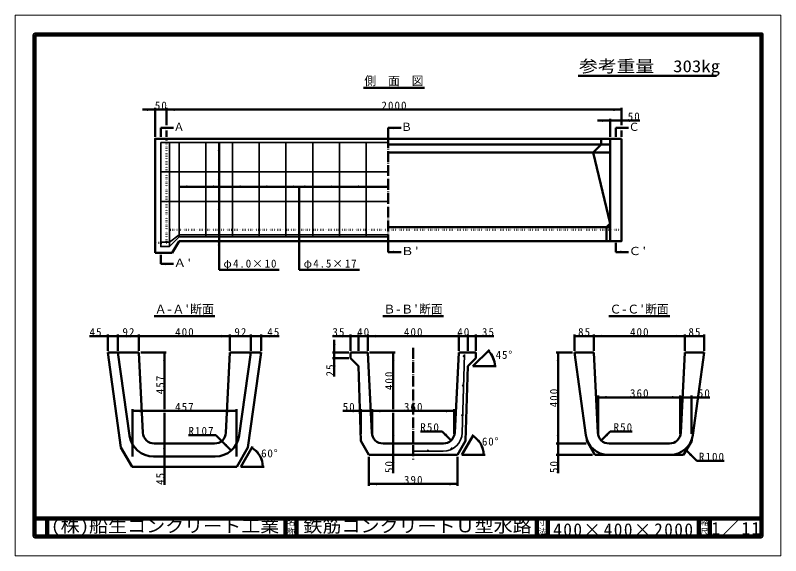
# Model space of a CAD drawing. Units: millimetres, scale not verified. Extents: x -2102 to 2102, y -1485 to 1485.
import ezdxf
from ezdxf.enums import TextEntityAlignment as Align

# ---------------------------------------------------------------- set-up
doc = ezdxf.new("R2010")
doc.units = ezdxf.units.MM
doc.header["$LTSCALE"] = 5
doc.linetypes.add('DOTTED', pattern=[1.75, 0.25, -1.5])
doc.linetypes.add('LONG_DASHED_DOTTED', pattern=[15.25, 12, -1.5, 0.25, -1.5])
doc.layers.add('0-0_V-nasSTD', color=7, linetype='Continuous', lineweight=50)
doc.layers.add('0-1_0', color=7, linetype='Continuous', lineweight=50)
doc.styles.add('ＭＳ ゴシック', font='')
doc.styles.get('ＭＳ ゴシック').set_extended_font_data('MS Gothic')

msp = doc.modelspace()

# ---------------------------------------------------------------- hatches: boundary and pattern name
at = {"layer": '0-0_V-nasSTD'}
msp.add_hatch(color=256, dxfattribs=at).paths.add_polyline_path([(297.786, -896.849, 1), (291.786, -896.849, 1)])

# ---------------------------------------------------------------- linework, layer by layer
at = {"layer": '0-0_V-nasSTD', "lineweight": 100}
for p, q in [((-1997.5, 1380), (-1997.5, -1380)), ((-1927.5, -1280), (-1927.5, -1380)), ((-617.5, -1280), (-617.5, -1380)), ((-557.5, -1280), (-557.5, -1380)), ((762.5, -1280), (762.5, -1380)), ((822.5, -1280), (822.5, -1380)), ((1652.5, -1280), (1652.5, -1380)), ((1652.5, -1280), (1652.5, -1380)), ((1712.5, -1280), (1712.5, -1380)), ((-1997.5, -1380), (1997.5, -1380))]:
    msp.add_line(p, q, dxfattribs=at)
at = {"layer": '0-0_V-nasSTD'}
for p, q in [((-1334.365, 976.387), (-1334.365, 816.387)), ((-1271.865, 976.387), (-1271.865, 881.387)), ((1228.135, 976.387), (1228.135, 881.387)), ((-1271.865, 966.387), (1228.135, 966.387)), ((1165.635, 906.387), (1095.635, 906.387)), ((1165.635, 916.387), (1165.635, 816.387)), ((-1303.115, 816.387), (-1303.115, 866.387)), ((-1233.115, 866.387), (-1303.115, 866.387)), ((-1271.865, 851.387), (-1271.865, 816.387)), ((1196.885, 816.387), (1196.885, 866.387)), ((1266.885, 866.387), (1196.885, 866.387)), ((1228.135, 851.387), (1228.135, 816.387)), ((1115.635, 806.387), (1115.635, 775.137)), ((1165.635, 243.887), (1165.635, 806.387)), ((-982.802, 786.7), (-982.802, 86.7)), ((1165.635, 775.137), (-53.115, 775.137)), ((1071.885, 731.387), (1115.635, 775.137)), ((1165.635, 731.387), (-53.115, 731.387)), ((1071.885, 731.387), (1165.635, 339.908)), ((-53.115, 542.95), (-1203.115, 542.95)), ((-542.177, 542.95), (-542.177, 86.707)), ((1165.635, 320.377), (-53.115, 320.377)), ((-1203.115, 243.887), (-1240.615, 178.887)), ((1196.885, 233.887), (1196.885, 183.887)), ((-1240.615, 178.887), (-1334.365, 178.887)), ((-1303.115, 168.887), (-1303.115, 118.887)), ((1266.885, 183.887), (1196.885, 183.887)), ((-1233.115, 118.887), (-1303.115, 118.887)), ((-982.802, 86.7), (-652.802, 86.7)), ((-542.177, 86.707), (-212.177, 86.707)), ((-1594.633, -278.411), (-1694.633, -278.411)), ((-1594.633, -268.411), (-1594.633, -358.411)), ((-1594.633, -278.411), (-1538.383, -278.411)), ((-1538.383, -268.411), (-1538.383, -358.411)), ((-1538.383, -278.411), (-1423.383, -278.411)), ((-1423.383, -268.411), (-1423.383, -358.411)), ((-1423.383, -278.411), (-923.383, -278.411)), ((-923.383, -268.411), (-923.383, -358.411)), ((-808.383, -268.411), (-808.383, -358.411)), ((-752.133, -268.411), (-752.133, -358.411)), ((-752.133, -278.411), (-652.133, -278.411)), ((-260.133, -278.411), (-360.133, -278.411)), ((-260.133, -268.411), (-260.133, -358.411)), ((-260.133, -278.411), (-216.383, -278.411)), ((-216.383, -268.411), (-216.383, -358.411)), ((-216.383, -278.411), (-166.383, -278.411)), ((-166.383, -268.411), (-166.383, -358.411)), ((-166.383, -278.411), (333.617, -278.411)), ((333.617, -268.411), (333.617, -358.411)), ((383.617, -268.411), (383.617, -358.411)), ((427.367, -268.411), (427.367, -358.411)), ((427.367, -278.411), (527.367, -278.411)), ((969.367, -268.411), (969.367, -358.411)), ((969.367, -278.411), (1075.617, -278.411)), ((1075.617, -268.411), (1075.617, -358.411)), ((1075.617, -278.411), (1575.617, -278.411)), ((1575.617, -268.411), (1575.617, -358.411)), ((1681.867, -278.411), (1575.617, -278.411)), ((1681.867, -268.411), (1681.867, -358.411)), ((-350.133, -368.411), (-350.133, -298.411)), ((-1423.383, -368.411), (-1594.633, -368.411)), ((-1538.383, -368.411), (-1475.035, -824.319)), ((-1423.383, -368.411), (-1401.352, -809.032)), ((-1413.383, -368.411), (-1273.383, -368.411)), ((-1283.383, -368.411), (-1283.383, -679.661)), ((-923.383, -368.411), (-945.414, -809.032)), ((-752.133, -368.411), (-923.383, -368.411)), ((-871.731, -824.319), (-808.383, -368.411)), ((-824.567, -889.709), (-752.133, -368.411)), ((-360.133, -368.411), (-270.133, -368.411)), ((-350.133, -399.661), (-350.133, -368.411)), ((-260.133, -368.411), (-260.133, -399.661)), ((-166.383, -368.411), (-260.133, -368.411)), ((-166.383, -368.411), (-144.352, -809.032)), ((-156.383, -368.411), (-16.383, -368.411)), ((-26.383, -368.411), (-26.383, -679.661)), ((333.617, -368.411), (311.586, -809.032)), ((502.411, -352.901), (411.901, -443.411)), ((869.367, -368.411), (959.367, -368.411)), ((879.367, -368.411), (879.367, -868.411)), ((969.367, -368.411), (1031.864, -822.938)), ((1075.617, -368.411), (969.367, -368.411)), ((1075.617, -368.411), (1097.648, -809.032)), ((1575.617, -368.411), (1553.586, -809.032)), ((1681.867, -368.411), (1575.617, -368.411)), ((1619.369, -822.938), (1681.867, -368.411)), ((-360.133, -399.661), (-270.133, -399.661)), ((-350.133, -399.661), (-350.133, -499.661)), ((383.617, -443.411), (427.367, -399.661)), ((371.528, -854.421), (383.617, -443.411)), ((539.901, -443.411), (411.901, -443.411)), ((1100.617, -604.661), (1100.617, -814.661)), ((1550.617, -614.661), (1100.617, -614.661)), ((1550.617, -604.661), (1550.617, -814.661)), ((1550.617, -614.661), (1613.117, -614.661)), ((1613.117, -604.661), (1613.117, -814.661)), ((1713.117, -614.661), (1613.117, -614.661)), ((-1459.008, -679.661), (-1459.008, -939.661)), ((-1459.008, -689.661), (-887.758, -689.661)), ((-887.758, -679.661), (-887.758, -939.661)), ((-303.883, -689.661), (-203.883, -689.661)), ((-203.883, -679.661), (-203.883, -814.661)), ((-141.383, -689.661), (-203.883, -689.661)), ((-141.383, -679.661), (-141.383, -814.661)), ((-141.383, -689.661), (308.617, -689.661)), ((308.617, -679.661), (308.617, -814.661)), ((-1151.235, -821.932), (-1001.235, -821.932)), ((-916.382, -906.785), (-1001.235, -821.932)), ((122.743, -801.698), (242.743, -801.698)), ((292.24, -851.195), (242.743, -801.698)), ((350.461, -930.911), (414.461, -820.06)), ((1116.993, -851.195), (1166.491, -801.698)), ((1166.491, -801.698), (1286.491, -801.698)), ((-1338.93, -868.411), (-1007.836, -868.411)), ((-204.295, -854.421), (-160.133, -930.911)), ((-81.93, -868.411), (249.164, -868.411)), ((327.367, -930.911), (371.528, -854.421)), ((869.367, -868.411), (1034.367, -868.411)), ((879.367, -868.411), (879.367, -930.911)), ((1037.472, -846.499), (1037.705, -854.421)), ((1037.705, -854.421), (1081.867, -930.911)), ((1160.07, -868.411), (1491.164, -868.411)), ((1569.367, -930.911), (1613.528, -854.421)), ((1613.761, -846.499), (1613.528, -854.421)), ((-885.883, -995.911), (-824.567, -889.709)), ((-862.789, -995.911), (-798.789, -885.06)), ((1577.682, -900.127), (1641.322, -963.767)), ((-1342.558, -939.661), (-1004.209, -939.661)), ((-160.133, -930.911), (327.367, -930.911)), ((-160.133, -940.911), (-160.133, -1100.911)), ((-26.383, -1030.911), (-26.383, -930.911)), ((327.367, -940.911), (327.367, -1100.911)), ((478.461, -930.911), (350.461, -930.911)), ((869.367, -930.911), (1069.367, -930.911)), ((879.367, -930.911), (879.367, -1030.911)), ((1081.867, -930.911), (1569.367, -930.911)), ((1641.322, -963.767), (1791.322, -963.767)), ((-1460.883, -995.911), (-885.883, -995.911)), ((-734.789, -995.911), (-862.789, -995.911)), ((-160.133, -1090.911), (327.367, -1090.911))]:
    msp.add_line(p, q, dxfattribs=at)
at = {"layer": '0-0_V-nasSTD', "linetype": 'DOTTED'}
for p, q in [((-1271.865, 235.137), (-1271.865, 806.387)), ((1228.135, 306.387), (-1271.865, 306.387)), ((-1271.865, 235.137), (-1334.365, 235.137))]:
    msp.add_line(p, q, dxfattribs=at)
at = {"layer": '0-0_V-nasSTD', "linetype": 'LONG_DASHED_DOTTED'}
for p, q in [((-53.115, 814.387), (-53.115, 235.887)), ((83.617, -343.411), (83.617, -955.911))]:
    msp.add_line(p, q, dxfattribs=at)
at = {"layer": '0-0_V-nasSTD', "lineweight": 35}
for p, q in [((-1303.115, 786.7), (-53.115, 786.7)), ((-1255.615, 213.575), (-1255.615, 786.7)), ((-1203.115, 266.575), (-1203.115, 786.7)), ((-1056.24, 266.577), (-1056.24, 786.7)), ((-909.365, 266.579), (-909.365, 786.7)), ((-762.49, 266.58), (-762.49, 786.7)), ((-615.615, 266.582), (-615.615, 786.7)), ((-468.74, 266.584), (-468.74, 786.7)), ((-321.865, 266.586), (-321.865, 786.7)), ((-174.99, 266.588), (-174.99, 786.7)), ((-1303.115, 624.2), (-53.115, 624.2)), ((-1303.115, 461.7), (-53.115, 461.7)), ((-615.615, 461.7), (-468.74, 461.7)), ((-1203.115, 277.95), (-1255.615, 237.325)), ((-1203.115, 277.95), (-53.115, 277.95)), ((-1203.115, 266.575), (-53.115, 266.575)), ((-1255.615, 237.325), (-1303.115, 237.325)), ((353.168, -809.007), (365.813, -379.081)), ((83.617, -911.224), (247.901, -911.224))]:
    msp.add_line(p, q, dxfattribs=at)
at = {"layer": '0-0_V-nasSTD', "lineweight": 18}
for points in [[(-2102.5, -1485), (-2102.5, 1485), (2102.5, 1485), (2102.5, -1485)], [(-2002.5, -1385), (-2002.5, 1385), (2002.5, 1385), (2002.5, -1385)]]:
    msp.add_lwpolyline(points, close=True, dxfattribs=at)
at = {"layer": '0-0_V-nasSTD', "lineweight": 100}
msp.add_lwpolyline([(1997.5, -1380), (1997.5, 1380), (-1997.5, 1380)], dxfattribs=at)
at = {"layer": '0-0_V-nasSTD'}
for points in [[(-1271.865, 966.387), (-1334.365, 966.387), (-1404.365, 966.387)], [(1165.635, 906.387), (1228.135, 906.387), (1328.135, 906.387)], [(16.885, 866.387), (-53.115, 866.387), (-53.115, 816.387)], [(-1334.365, 178.887), (-1334.365, 806.387), (1228.135, 806.387)], [(1228.135, 806.387), (1228.135, 243.887), (-1203.115, 243.887)], [(1165.635, 339.908), (1146.104, 320.377), (1146.104, 243.887)], [(16.885, 183.887), (-53.115, 183.887), (-53.115, 233.887)], [(-752.133, -278.411), (-808.383, -278.411), (-923.383, -278.411)], [(427.367, -278.411), (383.617, -278.411), (333.617, -278.411)], [(-1594.633, -368.411), (-1522.199, -889.709), (-1460.883, -995.911)], [(427.367, -399.661), (427.367, -368.411), (333.617, -368.411)], [(-260.133, -399.661), (-216.383, -443.411), (-204.295, -854.421)], [(-1283.383, -699.661), (-1283.383, -939.661), (-1283.383, -995.911), (-1283.383, -1095.911)], [(-26.383, -699.661), (-26.383, -868.411), (-26.383, -930.911)]]:
    msp.add_lwpolyline(points, dxfattribs=at)
at = {"layer": '0-0_V-nasSTD', "lineweight": 35}
msp.add_lwpolyline([(-1203.115, 266.575), (-1255.615, 213.575), (-1303.115, 213.575), (-1303.115, 786.7)], dxfattribs=at)
for centre in [(362.547, -388.099), (357.767, -550.599), (352.988, -713.099), (164.867, -908.224), (294.786, -896.849)]:
    msp.add_circle(centre, 3, dxfattribs=at)
at = {"layer": '0-0_V-nasSTD'}
for centre, radius, start, end in [((411.901, -443.411), 120, 0, 45), ((-1342.558, -805.911), 133.75, 187.91058, 270), ((-1338.93, -805.911), 62.5, 182.86241, 270), ((-1007.836, -805.911), 62.5, 270, 357.13759), ((-1004.209, -805.911), 133.75, 270, 352.08942), ((-81.93, -805.911), 62.5, 182.86241, 270), ((249.164, -805.911), 62.5, 270, 357.13759), ((350.461, -930.911), 120, 360, 60), ((1155.699, -805.911), 125, 187.82908, 270), ((1160.07, -805.911), 62.5, 182.86241, 270), ((1491.164, -805.911), 62.5, 270, 357.13759), ((1495.534, -805.911), 125, 270, 352.17092), ((-862.789, -995.911), 120, 360, 60)]:
    msp.add_arc(centre, radius, start, end, dxfattribs=at)
at = {"layer": '0-0_V-nasSTD', "lineweight": 35}
msp.add_arc((247.901, -805.911), 105.312, 270, 358.31532, dxfattribs=at)
at = {"layer": '0-0_V-nasSTD'}
for points in [[(-1379.365, 958.887), (-1379.365, 973.887), (-1334.365, 966.387)], [(-1271.865, 966.387), (-1226.865, 958.887), (-1226.865, 973.887)], [(1183.135, 958.887), (1183.135, 973.887), (1228.135, 966.387)], [(1120.635, 898.887), (1120.635, 913.887), (1165.635, 906.387)], [(1228.135, 906.387), (1273.135, 898.887), (1273.135, 913.887)], [(-1278.115, 858.887), (-1278.115, 873.887), (-1233.115, 866.387)], [(-28.115, 858.887), (-28.115, 873.887), (16.885, 866.387)], [(1221.885, 858.887), (1221.885, 873.887), (1266.885, 866.387)], [(-990.302, 741.7), (-982.802, 786.7), (-975.302, 741.7)], [(-990.302, 579.2), (-982.802, 624.2), (-975.302, 579.2)], [(-1203.115, 542.95), (-1158.115, 535.45), (-1158.115, 550.45)], [(-1056.24, 542.95), (-1011.24, 535.45), (-1011.24, 550.45)], [(-909.365, 542.95), (-864.365, 535.45), (-864.365, 550.45)], [(-762.49, 542.95), (-717.49, 535.45), (-717.49, 550.45)], [(-615.615, 542.95), (-570.615, 535.45), (-570.615, 550.45)], [(-513.74, 535.45), (-513.74, 550.45), (-468.74, 542.95)], [(-366.865, 535.45), (-366.865, 550.45), (-321.865, 542.95)], [(-219.99, 535.45), (-219.99, 550.45), (-174.99, 542.95)], [(-990.302, 416.7), (-982.802, 461.7), (-975.302, 416.7)], [(-990.302, 232.95), (-982.802, 277.95), (-975.302, 232.95)], [(-990.302, 221.575), (-982.802, 266.575), (-975.302, 221.575)], [(-28.115, 176.387), (-28.115, 191.387), (16.885, 183.887)], [(1221.885, 176.387), (1221.885, 191.387), (1266.885, 183.887)], [(-1278.115, 111.387), (-1278.115, 126.387), (-1233.115, 118.887)], [(-1639.633, -285.911), (-1639.633, -270.911), (-1594.633, -278.411)], [(-1538.383, -278.411), (-1493.383, -285.911), (-1493.383, -270.911)], [(-1468.383, -285.911), (-1468.383, -270.911), (-1423.383, -278.411)], [(-1423.383, -278.411), (-1378.383, -285.911), (-1378.383, -270.911)], [(-968.383, -285.911), (-968.383, -270.911), (-923.383, -278.411)], [(-923.383, -278.411), (-878.383, -285.911), (-878.383, -270.911)], [(-853.383, -285.911), (-853.383, -270.911), (-808.383, -278.411)], [(-752.133, -278.411), (-707.133, -285.911), (-707.133, -270.911)], [(-305.133, -285.911), (-305.133, -270.911), (-260.133, -278.411)], [(-261.383, -285.911), (-261.383, -270.911), (-216.383, -278.411)], [(-166.383, -278.411), (-121.383, -285.911), (-121.383, -270.911)], [(288.617, -285.911), (288.617, -270.911), (333.617, -278.411)], [(383.617, -278.411), (428.617, -285.911), (428.617, -270.911)], [(427.367, -278.411), (472.367, -285.911), (472.367, -270.911)], [(969.367, -278.411), (1014.367, -285.911), (1014.367, -270.911)], [(1030.617, -285.911), (1030.617, -270.911), (1075.617, -278.411)], [(1075.617, -278.411), (1120.617, -285.911), (1120.617, -270.911)], [(1530.617, -285.911), (1530.617, -270.911), (1575.617, -278.411)], [(1575.617, -278.411), (1620.617, -285.911), (1620.617, -270.911)], [(1636.867, -285.911), (1636.867, -270.911), (1681.867, -278.411)], [(-357.633, -323.411), (-350.133, -368.411), (-342.633, -323.411)], [(-1290.883, -413.411), (-1283.383, -368.411), (-1275.883, -413.411)], [(-33.883, -413.411), (-26.383, -368.411), (-18.883, -413.411)], [(496.754, -358.558), (515.628, -400.091), (528.078, -391.725)], [(871.867, -413.411), (879.367, -368.411), (886.867, -413.411)], [(-357.633, -444.661), (-350.133, -399.661), (-342.633, -444.661)], [(359.557, -388.346), (360.307, -386.102), (364.976, -389.858)], [(359.557, -388.346), (360.666, -390.436), (364.976, -389.858)], [(360.307, -386.102), (362.451, -385.1), (364.976, -389.858)], [(360.666, -390.436), (362.945, -391.072), (364.976, -389.858)], [(362.451, -385.1), (364.654, -385.963), (364.976, -389.858)], [(364.654, -385.963), (364.976, -389.858), (365.546, -388.155)], [(515.75, -400.745), (530.46, -397.813), (531.901, -443.411)], [(354.777, -550.846), (355.528, -548.602), (360.197, -552.358)], [(354.777, -550.846), (355.887, -552.936), (360.197, -552.358)], [(355.528, -548.602), (357.671, -547.6), (360.197, -552.358)], [(355.887, -552.936), (358.166, -553.572), (360.197, -552.358)], [(357.671, -547.6), (359.874, -548.463), (360.197, -552.358)], [(359.874, -548.463), (360.197, -552.358), (360.767, -550.655)], [(1100.617, -614.661), (1145.617, -622.161), (1145.617, -607.161)], [(1505.617, -622.161), (1505.617, -607.161), (1550.617, -614.661)], [(1613.117, -614.661), (1658.117, -622.161), (1658.117, -607.161)], [(-1459.008, -689.661), (-1414.008, -697.161), (-1414.008, -682.161)], [(-932.758, -697.161), (-932.758, -682.161), (-887.758, -689.661)], [(-248.883, -697.161), (-248.883, -682.161), (-203.883, -689.661)], [(-141.383, -689.661), (-96.383, -697.161), (-96.383, -682.161)], [(263.617, -697.161), (263.617, -682.161), (308.617, -689.661)], [(349.998, -713.346), (350.748, -711.102), (355.417, -714.858)], [(349.998, -713.346), (351.107, -715.436), (355.417, -714.858)], [(350.748, -711.102), (352.892, -710.1), (355.417, -714.858)], [(352.892, -710.1), (355.095, -710.963), (355.417, -714.858)], [(355.095, -710.963), (355.417, -714.858), (355.987, -713.155)], [(351.107, -715.436), (353.386, -716.072), (355.417, -714.858)], [(-33.883, -823.411), (-26.383, -868.411), (-18.883, -823.411)], [(255.117, -824.679), (265.724, -814.072), (292.24, -851.195)], [(410.461, -826.988), (440.311, -861.487), (449.887, -849.941)], [(871.867, -823.411), (879.367, -868.411), (886.867, -823.411)], [(1116.993, -851.195), (1143.51, -814.072), (1154.116, -824.679)], [(-953.505, -880.268), (-942.898, -869.662), (-916.382, -906.785)], [(-1290.883, -894.661), (-1283.383, -939.661), (-1275.883, -894.661)], [(-802.789, -891.988), (-772.939, -926.487), (-763.363, -914.941)], [(161.901, -908.678), (162.495, -906.387), (163.153, -910.686)], [(162.495, -906.387), (163.153, -910.686), (164.563, -905.239)], [(163.153, -910.686), (164.563, -905.239), (166.821, -905.947)], [(163.153, -910.686), (166.821, -905.947), (167.863, -908.072)], [(163.153, -910.686), (167.041, -910.29), (167.863, -908.072)], [(163.153, -910.686), (164.867, -911.224), (167.041, -910.29)], [(455.319, -887.877), (470.094, -885.292), (470.461, -930.911)], [(1577.682, -900.127), (1604.199, -937.25), (1614.806, -926.644)], [(-757.931, -952.877), (-743.156, -950.292), (-742.789, -995.911)], [(-33.883, -975.911), (-26.383, -930.911), (-18.883, -975.911)], [(871.867, -975.911), (879.367, -930.911), (886.867, -975.911)], [(-1290.883, -1040.911), (-1283.383, -995.911), (-1275.883, -1040.911)], [(-160.133, -1090.911), (-115.133, -1098.411), (-115.133, -1083.411)], [(282.367, -1098.411), (282.367, -1083.411), (327.367, -1090.911)]]:
    msp.add_solid(points, dxfattribs=at)
at = {"layer": '0-1_0'}
for p, q in [((990, 1152.5), (1749.5, 1152.5)), ((-188.865, 1086.387), (145.135, 1086.387)), ((-1340.511, -168.411), (-1006.255, -168.411)), ((-83.511, -168.411), (250.745, -168.411)), ((1158.489, -168.411), (1492.745, -168.411))]:
    msp.add_line(p, q, dxfattribs=at)
at = {"layer": '0-1_0', "lineweight": 100}
msp.add_line((-1997.5, -1280), (1997.5, -1280), dxfattribs=at)

# ---------------------------------------------------------------- texts
at = {"layer": '0-0_V-nasSTD', "style": 'ＭＳ ゴシック'}
for s, height, width, p in [('参考重量\u3000303kg', 65.98, 1.15, (994, 1152.5)), ("Ｂ'", 43.99, 1.15, (16.885, 153.887)), ("Ｃ'", 43.99, 1.15, (1266.885, 153.887)), ("Ａ'", 43.99, 1.15, (-1233.115, 88.887)), ('(株)船生コンクリート工業', 69.65, 1.1, (-1906.166, -1377.45)), ('鉄筋コンクリートＵ型水路', 69.65, 1.1, (-519.75, -1377.53))]:
    msp.add_text(s, height=height, dxfattribs=dict(at, width=width)).set_placement(p, align=Align.BOTTOM_LEFT)
for s, height, p in [('側\u3000面\u3000図', 47.65, (-184.869, 1086.387)), ('Ａ', 43.99, (-1233.115, 836.387)), ('Ｂ', 43.99, (16.885, 836.387)), ('Ｃ', 43.99, (1266.885, 836.387)), ("Ａ-Ａ'断面", 47.65, (-1336.515, -168.411)), ("Ｂ-Ｂ'断面", 47.65, (-79.515, -168.411)), ("Ｃ-Ｃ'断面", 47.65, (1162.485, -168.411)), ('名', 30.79, (-608.518, -1326.001)), ('寸', 30.79, (771.482, -1326.001)), ('縮', 30.79, (1661.482, -1326.001)), ('称', 30.79, (-608.524, -1375.99)), ('法', 30.79, (771.476, -1375.99)), ('尺', 30.79, (1661.476, -1375.99))]:
    msp.add_text(s, height=height, dxfattribs=at).set_placement(p, align=Align.BOTTOM_LEFT)
at = {"layer": '0-0_V-nasSTD', "attachment_point": 7, "style": 'ＭＳ ゴシック'}
for s, insert, char_height in [('\\T1.2;50', (-1336.105, 966.387), 43.99), ('\\T1.2;2000', (-90.971, 966.387), 43.99), ('\\T1.2;50', (1262.135, 906.387), 43.99), ('\\T1.16;φ4.0×10', (-958.802, 86.7), 43.99), ('\\T1.16;φ4.5×17', (-518.177, 86.707), 43.99), ('\\T1.2;45', (-1694.633, -278.411), 43.99), ('\\T1.2;92', (-1513.874, -278.411), 43.99), ('\\T1.2;400', (-1224.37, -278.411), 43.99), ('\\T1.2;92', (-898.874, -278.411), 43.99), ('\\T1.2;45', (-718.133, -278.411), 43.99), ('\\T1.2;35', (-360.133, -278.411), 43.99), ('\\T1.2;40', (-224.374, -278.411), 43.99), ('\\T1.2;400', (32.63, -278.411), 43.99), ('\\T1.2;40', (325.626, -278.411), 43.99), ('\\T1.2;35', (461.367, -278.411), 43.99), ('\\T1.2;85', (989.501, -278.411), 43.99), ('\\T1.2;400', (1274.63, -278.411), 43.99), ('\\T1.2;85', (1595.751, -278.411), 43.99), ('\\T1.15;45°', (536.794, -404.027), 43.99), ('\\T1.2;360', (1274.63, -614.661), 43.99), ('\\T1.2;50', (1647.117, -614.661), 43.99), ('\\T1.2;457', (-1224.37, -689.661), 43.99), ('\\T1.2;50', (-303.883, -689.661), 43.99), ('\\T1.2;360', (32.63, -689.661), 43.99), ('\\T1.2;R107', (-1151.235, -821.932), 43.99), ('\\T1.2;R50', (122.743, -801.698), 43.99), ('\\T1.2;R50', (1184.491, -801.698), 43.99), ('\\T1.15;60°', (461.407, -880.158), 43.99), ('\\T1.15;60°', (-751.843, -945.158), 43.99), ('\\T1.2;R100', (1653.322, -963.767), 43.99), ('\\T1.2;390', (32.63, -1090.911), 43.99), ('\\T1.16;1／11', (1722, -1377.418), 69.65), ('\\T1.17;400×400×2000', (852.75, -1377.53), 69.65)]:
    msp.add_mtext(s, dxfattribs=dict(at, insert=insert, char_height=char_height))
at = {"layer": '0-0_V-nasSTD', "char_height": 43.99, "attachment_point": 7, "rotation": 90, "style": 'ＭＳ ゴシック'}
for s, insert in [('\\T1.2;25', (-350.133, -499.661)), ('\\T1.2;457', (-1283.383, -597.523)), ('\\T1.2;400', (-26.383, -575.023)), ('\\T1.2;400', (879.367, -669.398)), ('\\T1.2;50', (-26.383, -1030.911)), ('\\T1.2;50', (879.367, -1030.911)), ('\\T1.2;45', (-1283.383, -1095.911))]:
    msp.add_mtext(s, dxfattribs=dict(at, insert=insert))

doc.saveas('drawing.dxf')
